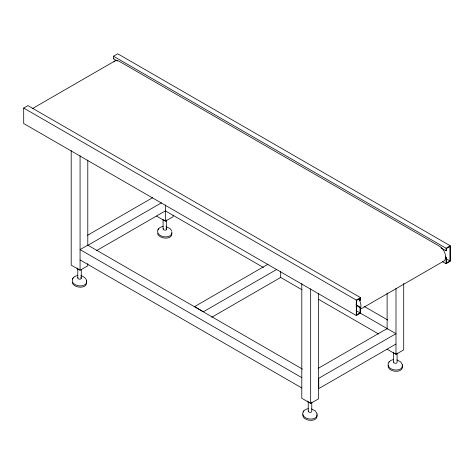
<?xml version="1.0" encoding="UTF-8"?>
<svg xmlns="http://www.w3.org/2000/svg" width="474" height="474" viewBox="0 0 474 474"><rect width="100%" height="100%" fill="white"/><g stroke="black" fill="none" stroke-linecap="round" stroke-linejoin="round"><path stroke-width="0.71" d="M72.315 280.17C71.852 287.114 87.891 288.269 86.481 280.732M81.291 269.665L81.291 278.262C81.03 279.915 77.221 279.31 77.943 277.622M157.635 231.116C157.172 238.067 173.211 239.222 171.801 231.679M166.611 219.9L166.611 229.215C166.35 230.868 162.541 230.257 163.263 228.575M302.797 413.316C302.329 420.266 318.368 421.422 316.964 413.885M302.797 414.608C302.329 421.558 318.368 422.713 316.964 415.171M311.768 402.1L311.768 411.414C311.442 412.949 308.254 412.576 308.278 411.011M388.117 364.269C387.649 371.219 403.688 372.374 402.284 364.832M388.117 365.561C387.649 372.505 403.688 373.66 402.284 366.124M397.088 353.053L397.088 362.361C396.762 363.896 393.58 363.528 393.598 361.964M72.35 279.737C72.895 277.272 75.378 275.75 77.766 275.56M157.67 230.684C158.215 228.225 160.698 226.696 163.086 226.507M302.827 412.89C303.372 410.425 305.854 408.902 308.242 408.712M388.147 363.836C388.692 361.378 391.174 359.849 393.562 359.659M72.599 278.937L72.818 278.588M73.186 277.983L73.387 277.663M157.919 229.89L158.138 229.535M158.506 228.936L158.707 228.616M303.082 412.09L303.295 411.74M303.668 411.136L303.864 410.816M388.988 362.089L389.184 361.763M356.039 304.711L360.524 307.3L360.524 313.107L356.294 315.548L23.7 123.53L23.7 108.054L27.936 105.613L360.524 297.631L360.524 300.208L360.021 300.504L358.095 299.396M117.321 61.022L113.476 58.806L113.476 56.222L117.706 53.781L450.3 245.799L450.3 261.275L446.064 263.722L442.218 261.5M113.476 58.806L113.979 58.509M32.155 108.747L114.939 60.95A8.745 5.048 60 0 1 119.33 61.371L439.463 246.202A8.745 5.048 60 0 1 443.854 250.853A8.882 5.131 60 0 1 443.854 261.061L360.436 309.226M87.577 235.246L152.687 197.658M88.152 245.159L161.557 202.777M96.447 250.693L165.39 210.889L263.437 267.496M71.201 150.554L71.201 265.138L80.07 270.257L87.791 265.796L87.791 263.58M156.521 216.085L165.39 221.21L173.111 216.748L173.111 215.267M267.988 264.225L194.577 306.607L203.447 311.726L276.857 269.345M211.748 317.26L280.685 277.456L280.685 271.555M23.7 108.054L356.294 300.078L360.524 297.631M113.476 56.222L446.064 248.246L450.3 245.799M440.939 247.866L446.064 250.823L446.573 250.533L446.573 248.465L449.962 246.51L449.962 260.955L446.573 262.91L446.573 257.625L445.293 256.884M356.175 305.375L360.021 307.596L360.524 307.3M446.573 257.625L446.064 257.915L446.064 263.722M360.021 307.596L360.021 312.881L356.632 314.837L356.632 300.398L360.021 298.442L360.021 300.504M318.178 368.381L387.116 328.577M395.986 344.023L318.747 388.621L318.747 378.293L395.986 333.696L360.204 313.041M301.796 283.689L301.796 398.273L310.666 403.392L318.392 398.93L318.392 293.216M387.116 349.219L395.986 354.339L403.712 349.883L403.712 283.351M162.908 219.972L165.047 220.38M79.016 269.291L77.588 269.019L76.96 267.923M393.515 353.094L395.654 353.503M309.623 402.42L308.195 402.148L307.567 401.045M165.971 226.637L170.018 228.545L171.677 230.826M396.934 359.92L400.773 361.94L402.533 365.063M80.651 275.69C83.412 276.182 86.114 278.114 86.736 280.964M311.614 408.967L315.453 410.994L317.213 414.116M446.117 258.733L449.962 260.955M364.079 306.358L387.791 320.051M356.175 310.666L360.021 312.881M280.098 277.118L301.885 289.697M318.546 299.313L378.785 334.093M302.471 369.098L87.791 245.153L80.07 249.614L301.796 377.63M80.07 259.942L301.796 387.951M166.007 228.474L166.611 229.215M80.687 277.521L81.291 278.262M171.801 232.971C172.998 240.182 159.086 239.34 157.516 233.492M86.481 282.018C87.678 289.235 73.766 288.388 72.196 282.54M446.064 248.246L446.064 250.823M395.986 288.548L395.986 354.339M393.568 352.194L393.568 362.225M387.116 293.039L387.116 329.258M356.294 300.078L356.294 315.548M310.666 288.808L310.666 403.392M308.248 401.958L308.248 411.272M165.39 204.946L165.39 221.21M163.092 219.758L163.092 229.072M87.791 160.088L87.791 245.84M80.07 155.673L80.07 270.257M77.772 268.805L77.772 278.12M359.162 299.746A8.882 5.131 60 0 1 360.767 307.65M113.956 61.881A8.882 5.131 60 0 1 114.939 60.956"/></g></svg>
